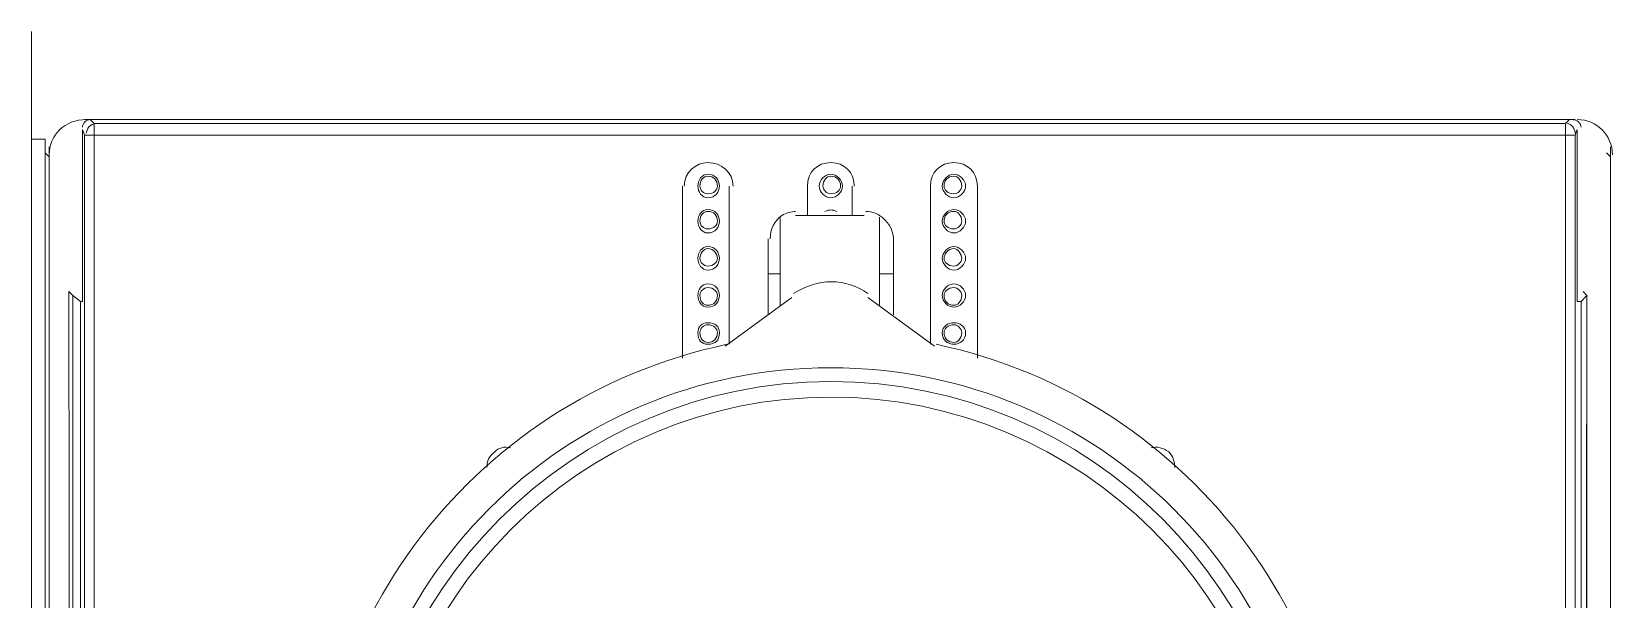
# Model space of a CAD drawing. Header units: metres. Extents: x 2999 to 3164, y 1641 to 1678.
# Drawn here: x 3009.257 to 3010.513, y 1654.758 to 1655.209 of the extents above; entities that cross this region are included whole.
import ezdxf

# ---------------------------------------------------------------- set-up
doc = ezdxf.new("R2010")
doc.units = ezdxf.units.M

msp = doc.modelspace()

# ---------------------------------------------------------------- linework, layer by layer
at = {"color": 7, "linetype": 'Continuous', "lineweight": 20, "true_color": 0x000007}
for points in [[(3009.2571, 1655.2093), (3009.2571, 1652.6781), (3009.2571, 1652.6781)], [(3009.2571, 1655.2093), (3009.2571, 1652.6781), (3009.2571, 1652.6781)], [(3010.4831, 1655.1395), (3009.299, 1655.1395), (3009.299, 1655.1395)], [(3009.3036, 1655.1395), (3009.3067, 1655.1364), (3009.3067, 1655.1364)], [(3010.4784, 1655.1395), (3009.3036, 1655.1395), (3009.3036, 1655.1395)], [(3009.3067, 1655.1364), (3010.4753, 1655.1364), (3010.4753, 1655.1364)], [(3010.4753, 1655.127), (3009.3067, 1655.127), (3009.3067, 1655.1364)], [(3010.4753, 1655.1364), (3010.4784, 1655.1395), (3010.4784, 1655.1395)], [(3010.4831, 1655.127), (3010.4753, 1655.127), (3010.4753, 1655.1364)], [(3009.2571, 1654.0407), (3009.2679, 1654.0438), (3009.2679, 1655.1239), (3009.2571, 1655.1239)], [(3009.299, 1653.2104), (3009.299, 1655.127), (3009.2974, 1655.1317), (3009.2974, 1654.9951)], [(3009.299, 1655.127), (3009.3067, 1655.127), (3009.3067, 1653.5006)], [(3010.4753, 1653.4059), (3010.4753, 1655.127), (3010.4753, 1655.127)], [(3010.4878, 1654.9951), (3010.4847, 1654.9951), (3010.4847, 1655.1317), (3010.4831, 1655.127), (3010.4831, 1653.4059)], [(3009.271, 1655.11), (3009.2679, 1655.1131), (3009.2679, 1655.1131)], [(3009.271, 1655.1177), (3009.271, 1652.692), (3009.271, 1652.692)], [(3009.271, 1655.11), (3009.271, 1652.6905), (3009.271, 1652.6905)], [(3010.511, 1655.11), (3010.5079, 1655.1131), (3010.5079, 1655.1131)], [(3010.511, 1655.1177), (3010.511, 1652.692), (3010.511, 1652.692)], [(3010.511, 1655.11), (3010.511, 1652.6905), (3010.511, 1652.6905)], [(3009.7739, 1655.0867), (3009.7739, 1654.9501), (3009.7739, 1654.9501)], [(3009.8111, 1654.961), (3009.8111, 1655.0867), (3009.8111, 1655.0867)], [(3009.8732, 1655.0867), (3009.8732, 1655.0634), (3009.8732, 1655.0634)], [(3009.9089, 1655.0634), (3009.9089, 1655.0867), (3009.9089, 1655.0867)], [(3009.971, 1655.0867), (3009.971, 1654.961), (3009.971, 1654.961)], [(3010.0082, 1654.9501), (3010.0082, 1655.0867), (3010.0082, 1655.0867)], [(3009.8515, 1655.0619), (3009.8515, 1655.0169), (3009.8515, 1655.0169)], [(3009.8639, 1655.0634), (3009.9182, 1655.0634), (3009.9182, 1655.0634)], [(3009.8934, 1655.0634), (3009.8918, 1655.0634), (3009.8887, 1655.0634)], [(3009.9306, 1655.0619), (3009.9306, 1655.0169), (3009.9306, 1655.0169)], [(3009.8421, 1655.0448), (3009.8421, 1655.0169), (3009.8421, 1655.0169)], [(3009.9415, 1655.0448), (3009.9415, 1655.0169), (3009.9415, 1655.0169)], [(3009.8515, 1654.992), (3009.8515, 1655.0169), (3009.8421, 1655.0169), (3009.8421, 1654.9843)], [(3009.9415, 1654.9843), (3009.9415, 1655.0169), (3009.9306, 1655.0169), (3009.9306, 1654.992)], [(3009.2897, 1654.9998), (3009.2866, 1655.0029), (3009.2897, 1652.7541)], [(3009.2959, 1652.7541), (3009.2959, 1654.9951), (3009.2897, 1654.9998), (3009.2897, 1652.7541)], [(3009.808, 1654.9594), (3009.8608, 1654.9982), (3009.8608, 1654.9982)], [(3009.9213, 1654.9982), (3009.9741, 1654.9594), (3009.9741, 1654.9594)], [(3010.4924, 1652.7541), (3010.4924, 1654.9998), (3010.4878, 1654.9951), (3010.4878, 1652.7541)], [(3010.4924, 1652.7541), (3010.4893, 1652.7572), (3010.4924, 1654.9998), (3010.4893, 1655.0029)], [(3009.2974, 1654.9951), (3009.2959, 1654.9951), (3009.2959, 1654.9951)]]:
    msp.add_lwpolyline(points, dxfattribs=at)
for points in [[(3009.3005, 1655.1395), (3009.2834, 1655.1395), (3009.271, 1655.127), (3009.271, 1655.1115)], [(3009.3005, 1655.1395), (3009.2834, 1655.1395), (3009.271, 1655.127), (3009.271, 1655.1115)], [(3009.3036, 1655.1395), (3009.3005, 1655.1395), (3009.2974, 1655.1364), (3009.2974, 1655.1333)], [(3009.3083, 1655.1364), (3009.3036, 1655.1364), (3009.3005, 1655.1317), (3009.3005, 1655.1286)], [(3010.4831, 1655.1286), (3010.4831, 1655.1317), (3010.48, 1655.1364), (3010.4769, 1655.1364)], [(3010.4878, 1655.1333), (3010.4878, 1655.1364), (3010.4847, 1655.1395), (3010.48, 1655.1395)], [(3010.5126, 1655.1115), (3010.5126, 1655.127), (3010.5002, 1655.1395), (3010.4847, 1655.1395)], [(3010.5126, 1655.1115), (3010.5126, 1655.127), (3010.5002, 1655.1395), (3010.4847, 1655.1395)], [(3009.853, 1655.0634), (3009.8468, 1655.0588), (3009.8437, 1655.0526), (3009.8437, 1655.0448)], [(3009.8639, 1655.0665), (3009.8608, 1655.0665), (3009.8561, 1655.065), (3009.853, 1655.0634)], [(3009.8965, 1655.0665), (3009.8934, 1655.0681), (3009.8903, 1655.0681), (3009.8872, 1655.0665)], [(3009.9306, 1655.0634), (3009.9275, 1655.065), (3009.9244, 1655.0665), (3009.9197, 1655.0665)], [(3009.9415, 1655.0448), (3009.9415, 1655.0526), (3009.9368, 1655.0588), (3009.9306, 1655.0634)], [(3009.9213, 1655.0013), (3009.9042, 1655.0138), (3009.8809, 1655.0138), (3009.8623, 1655.0013)]]:
    msp.add_open_spline(points, degree=3, dxfattribs=at)
for points, knots in [([(3009.8142, 1655.0867), (3009.8142, 1655.0976), (3009.8049, 1655.1053), (3009.794, 1655.1053), (3009.794, 1655.1053), (3009.7847, 1655.1053), (3009.7754, 1655.0976), (3009.7754, 1655.0867)], [0, 0, 0, 0, 0.125, 0.125, 0.125, 0.125001, 1, 1, 1, 1]), ([(3009.9104, 1655.0867), (3009.9104, 1655.0976), (3009.9027, 1655.1053), (3009.8918, 1655.1053), (3009.8918, 1655.1053), (3009.8809, 1655.1053), (3009.8732, 1655.0976), (3009.8732, 1655.0867)], [0, 0, 0, 0, 0.125, 0.125, 0.125, 0.125001, 1, 1, 1, 1]), ([(3010.0082, 1655.0867), (3010.0082, 1655.0976), (3010.0004, 1655.1053), (3009.9896, 1655.1053), (3009.9896, 1655.1053), (3009.9787, 1655.1053), (3009.971, 1655.0976), (3009.971, 1655.0867)], [0, 0, 0, 0, 0.125, 0.125, 0.125, 0.125001, 1, 1, 1, 1]), ([(3009.8033, 1655.0867), (3009.8033, 1655.0913), (3009.8002, 1655.096), (3009.794, 1655.096), (3009.794, 1655.096), (3009.7894, 1655.096), (3009.7863, 1655.0913), (3009.7863, 1655.0867), (3009.7863, 1655.0867), (3009.7863, 1655.082), (3009.7894, 1655.0774), (3009.794, 1655.0774), (3009.794, 1655.0774), (3009.8002, 1655.0774), (3009.8033, 1655.082), (3009.8033, 1655.0867)], [0, 0, 0, 0, 0.0625, 0.0625, 0.0625, 0.062501, 0.125, 0.125, 0.125, 0.125001, 0.1875, 0.1875, 0.1875, 0.187501, 1, 1, 1, 1]), ([(3009.8018, 1655.0867), (3009.8018, 1655.0913), (3009.7987, 1655.0945), (3009.794, 1655.0945), (3009.794, 1655.0945), (3009.7909, 1655.0945), (3009.7878, 1655.0913), (3009.7878, 1655.0867), (3009.7878, 1655.0867), (3009.7878, 1655.0836), (3009.7909, 1655.0805), (3009.794, 1655.0805), (3009.794, 1655.0805), (3009.7987, 1655.0805), (3009.8018, 1655.0836), (3009.8018, 1655.0867)], [0, 0, 0, 0, 0.0625, 0.0625, 0.0625, 0.062501, 0.125, 0.125, 0.125, 0.125001, 0.1875, 0.1875, 0.1875, 0.187501, 1, 1, 1, 1]), ([(3009.9011, 1655.0867), (3009.9011, 1655.0913), (3009.8965, 1655.096), (3009.8918, 1655.096), (3009.8918, 1655.096), (3009.8872, 1655.096), (3009.8825, 1655.0913), (3009.8825, 1655.0867), (3009.8825, 1655.0867), (3009.8825, 1655.082), (3009.8872, 1655.0774), (3009.8918, 1655.0774), (3009.8918, 1655.0774), (3009.8965, 1655.0774), (3009.9011, 1655.082), (3009.9011, 1655.0867)], [0, 0, 0, 0, 0.0625, 0.0625, 0.0625, 0.062501, 0.125, 0.125, 0.125, 0.125001, 0.1875, 0.1875, 0.1875, 0.187501, 1, 1, 1, 1]), ([(3009.8996, 1655.0867), (3009.8996, 1655.0913), (3009.8965, 1655.0945), (3009.8918, 1655.0945), (3009.8918, 1655.0945), (3009.8887, 1655.0945), (3009.8856, 1655.0913), (3009.8856, 1655.0867), (3009.8856, 1655.0867), (3009.8856, 1655.0836), (3009.8887, 1655.0805), (3009.8918, 1655.0805), (3009.8918, 1655.0805), (3009.8965, 1655.0805), (3009.8996, 1655.0836), (3009.8996, 1655.0867)], [0, 0, 0, 0, 0.0625, 0.0625, 0.0625, 0.062501, 0.125, 0.125, 0.125, 0.125001, 0.1875, 0.1875, 0.1875, 0.187501, 1, 1, 1, 1]), ([(3009.9989, 1655.0867), (3009.9989, 1655.0913), (3009.9942, 1655.096), (3009.9896, 1655.096), (3009.9896, 1655.096), (3009.9849, 1655.096), (3009.9803, 1655.0913), (3009.9803, 1655.0867), (3009.9803, 1655.0867), (3009.9803, 1655.082), (3009.9849, 1655.0774), (3009.9896, 1655.0774), (3009.9896, 1655.0774), (3009.9942, 1655.0774), (3009.9989, 1655.082), (3009.9989, 1655.0867)], [0, 0, 0, 0, 0.0625, 0.0625, 0.0625, 0.062501, 0.125, 0.125, 0.125, 0.125001, 0.1875, 0.1875, 0.1875, 0.187501, 1, 1, 1, 1]), ([(3009.9958, 1655.0867), (3009.9958, 1655.0913), (3009.9927, 1655.0945), (3009.9896, 1655.0945), (3009.9896, 1655.0945), (3009.9849, 1655.0945), (3009.9818, 1655.0913), (3009.9818, 1655.0867), (3009.9818, 1655.0867), (3009.9818, 1655.0836), (3009.9849, 1655.0805), (3009.9896, 1655.0805), (3009.9896, 1655.0805), (3009.9927, 1655.0805), (3009.9958, 1655.0836), (3009.9958, 1655.0867)], [0, 0, 0, 0, 0.0625, 0.0625, 0.0625, 0.062501, 0.125, 0.125, 0.125, 0.125001, 0.1875, 0.1875, 0.1875, 0.187501, 1, 1, 1, 1]), ([(3009.8033, 1655.0588), (3009.8033, 1655.0634), (3009.8002, 1655.0681), (3009.794, 1655.0681), (3009.794, 1655.0681), (3009.7894, 1655.0681), (3009.7863, 1655.0634), (3009.7863, 1655.0588), (3009.7863, 1655.0588), (3009.7863, 1655.0541), (3009.7894, 1655.0494), (3009.794, 1655.0494), (3009.794, 1655.0494), (3009.8002, 1655.0494), (3009.8033, 1655.0541), (3009.8033, 1655.0588)], [0, 0, 0, 0, 0.0625, 0.0625, 0.0625, 0.062501, 0.125, 0.125, 0.125, 0.125001, 0.1875, 0.1875, 0.1875, 0.187501, 1, 1, 1, 1]), ([(3009.8018, 1655.0588), (3009.8018, 1655.0634), (3009.7987, 1655.0665), (3009.794, 1655.0665), (3009.794, 1655.0665), (3009.7909, 1655.0665), (3009.7878, 1655.0634), (3009.7878, 1655.0588), (3009.7878, 1655.0588), (3009.7878, 1655.0557), (3009.7909, 1655.0526), (3009.794, 1655.0526), (3009.794, 1655.0526), (3009.7987, 1655.0526), (3009.8018, 1655.0557), (3009.8018, 1655.0588)], [0, 0, 0, 0, 0.0625, 0.0625, 0.0625, 0.062501, 0.125, 0.125, 0.125, 0.125001, 0.1875, 0.1875, 0.1875, 0.187501, 1, 1, 1, 1]), ([(3009.9989, 1655.0588), (3009.9989, 1655.0634), (3009.9942, 1655.0681), (3009.9896, 1655.0681), (3009.9896, 1655.0681), (3009.9849, 1655.0681), (3009.9803, 1655.0634), (3009.9803, 1655.0588), (3009.9803, 1655.0588), (3009.9803, 1655.0541), (3009.9849, 1655.0494), (3009.9896, 1655.0494), (3009.9896, 1655.0494), (3009.9942, 1655.0494), (3009.9989, 1655.0541), (3009.9989, 1655.0588)], [0, 0, 0, 0, 0.0625, 0.0625, 0.0625, 0.062501, 0.125, 0.125, 0.125, 0.125001, 0.1875, 0.1875, 0.1875, 0.187501, 1, 1, 1, 1]), ([(3009.9958, 1655.0588), (3009.9958, 1655.0634), (3009.9927, 1655.0665), (3009.9896, 1655.0665), (3009.9896, 1655.0665), (3009.9849, 1655.0665), (3009.9818, 1655.0634), (3009.9818, 1655.0588), (3009.9818, 1655.0588), (3009.9818, 1655.0557), (3009.9849, 1655.0526), (3009.9896, 1655.0526), (3009.9896, 1655.0526), (3009.9927, 1655.0526), (3009.9958, 1655.0557), (3009.9958, 1655.0588)], [0, 0, 0, 0, 0.0625, 0.0625, 0.0625, 0.062501, 0.125, 0.125, 0.125, 0.125001, 0.1875, 0.1875, 0.1875, 0.187501, 1, 1, 1, 1]), ([(3009.8033, 1655.0293), (3009.8033, 1655.0339), (3009.8002, 1655.0386), (3009.794, 1655.0386), (3009.794, 1655.0386), (3009.7894, 1655.0386), (3009.7863, 1655.0339), (3009.7863, 1655.0293), (3009.7863, 1655.0293), (3009.7863, 1655.0246), (3009.7894, 1655.02), (3009.794, 1655.02), (3009.794, 1655.02), (3009.8002, 1655.02), (3009.8033, 1655.0246), (3009.8033, 1655.0293)], [0, 0, 0, 0, 0.0625, 0.0625, 0.0625, 0.062501, 0.125, 0.125, 0.125, 0.125001, 0.1875, 0.1875, 0.1875, 0.187501, 1, 1, 1, 1]), ([(3009.8018, 1655.0293), (3009.8018, 1655.0324), (3009.7987, 1655.037), (3009.794, 1655.037), (3009.794, 1655.037), (3009.7909, 1655.037), (3009.7878, 1655.0324), (3009.7878, 1655.0293), (3009.7878, 1655.0293), (3009.7878, 1655.0262), (3009.7909, 1655.0231), (3009.794, 1655.0231), (3009.794, 1655.0231), (3009.7987, 1655.0231), (3009.8018, 1655.0262), (3009.8018, 1655.0293)], [0, 0, 0, 0, 0.0625, 0.0625, 0.0625, 0.062501, 0.125, 0.125, 0.125, 0.125001, 0.1875, 0.1875, 0.1875, 0.187501, 1, 1, 1, 1]), ([(3009.9989, 1655.0293), (3009.9989, 1655.0339), (3009.9942, 1655.0386), (3009.9896, 1655.0386), (3009.9896, 1655.0386), (3009.9849, 1655.0386), (3009.9803, 1655.0339), (3009.9803, 1655.0293), (3009.9803, 1655.0293), (3009.9803, 1655.0246), (3009.9849, 1655.02), (3009.9896, 1655.02), (3009.9896, 1655.02), (3009.9942, 1655.02), (3009.9989, 1655.0246), (3009.9989, 1655.0293)], [0, 0, 0, 0, 0.0625, 0.0625, 0.0625, 0.062501, 0.125, 0.125, 0.125, 0.125001, 0.1875, 0.1875, 0.1875, 0.187501, 1, 1, 1, 1]), ([(3009.9958, 1655.0293), (3009.9958, 1655.0324), (3009.9927, 1655.037), (3009.9896, 1655.037), (3009.9896, 1655.037), (3009.9849, 1655.037), (3009.9818, 1655.0324), (3009.9818, 1655.0293), (3009.9818, 1655.0293), (3009.9818, 1655.0262), (3009.9849, 1655.0231), (3009.9896, 1655.0231), (3009.9896, 1655.0231), (3009.9927, 1655.0231), (3009.9958, 1655.0262), (3009.9958, 1655.0293)], [0, 0, 0, 0, 0.0625, 0.0625, 0.0625, 0.062501, 0.125, 0.125, 0.125, 0.125001, 0.1875, 0.1875, 0.1875, 0.187501, 1, 1, 1, 1]), ([(3009.8033, 1654.9998), (3009.8033, 1655.0044), (3009.8002, 1655.0091), (3009.794, 1655.0091), (3009.794, 1655.0091), (3009.7894, 1655.0091), (3009.7863, 1655.0044), (3009.7863, 1654.9998), (3009.7863, 1654.9998), (3009.7863, 1654.9951), (3009.7894, 1654.9905), (3009.794, 1654.9905), (3009.794, 1654.9905), (3009.8002, 1654.9905), (3009.8033, 1654.9951), (3009.8033, 1654.9998)], [0, 0, 0, 0, 0.0625, 0.0625, 0.0625, 0.062501, 0.125, 0.125, 0.125, 0.125001, 0.1875, 0.1875, 0.1875, 0.187501, 1, 1, 1, 1]), ([(3009.9989, 1654.9998), (3009.9989, 1655.0044), (3009.9942, 1655.0091), (3009.9896, 1655.0091), (3009.9896, 1655.0091), (3009.9849, 1655.0091), (3009.9803, 1655.0044), (3009.9803, 1654.9998), (3009.9803, 1654.9998), (3009.9803, 1654.9951), (3009.9849, 1654.9905), (3009.9896, 1654.9905), (3009.9896, 1654.9905), (3009.9942, 1654.9905), (3009.9989, 1654.9951), (3009.9989, 1654.9998)], [0, 0, 0, 0, 0.0625, 0.0625, 0.0625, 0.062501, 0.125, 0.125, 0.125, 0.125001, 0.1875, 0.1875, 0.1875, 0.187501, 1, 1, 1, 1]), ([(3009.8018, 1654.9998), (3009.8018, 1655.0029), (3009.7987, 1655.006), (3009.794, 1655.006), (3009.794, 1655.006), (3009.7909, 1655.006), (3009.7878, 1655.0029), (3009.7878, 1654.9998), (3009.7878, 1654.9998), (3009.7878, 1654.9951), (3009.7909, 1654.992), (3009.794, 1654.992), (3009.794, 1654.992), (3009.7987, 1654.992), (3009.8018, 1654.9951), (3009.8018, 1654.9998)], [0, 0, 0, 0, 0.0625, 0.0625, 0.0625, 0.062501, 0.125, 0.125, 0.125, 0.125001, 0.1875, 0.1875, 0.1875, 0.187501, 1, 1, 1, 1]), ([(3009.9958, 1654.9998), (3009.9958, 1655.0029), (3009.9927, 1655.006), (3009.9896, 1655.006), (3009.9896, 1655.006), (3009.9849, 1655.006), (3009.9818, 1655.0029), (3009.9818, 1654.9998), (3009.9818, 1654.9998), (3009.9818, 1654.9951), (3009.9849, 1654.992), (3009.9896, 1654.992), (3009.9896, 1654.992), (3009.9927, 1654.992), (3009.9958, 1654.9951), (3009.9958, 1654.9998)], [0, 0, 0, 0, 0.0625, 0.0625, 0.0625, 0.062501, 0.125, 0.125, 0.125, 0.125001, 0.1875, 0.1875, 0.1875, 0.187501, 1, 1, 1, 1]), ([(3009.8033, 1654.9703), (3009.8033, 1654.975), (3009.8002, 1654.9781), (3009.794, 1654.9781), (3009.794, 1654.9781), (3009.7894, 1654.9781), (3009.7863, 1654.975), (3009.7863, 1654.9703), (3009.7863, 1654.9703), (3009.7863, 1654.9641), (3009.7894, 1654.961), (3009.794, 1654.961), (3009.794, 1654.961), (3009.8002, 1654.961), (3009.8033, 1654.9641), (3009.8033, 1654.9703)], [0, 0, 0, 0, 0.0625, 0.0625, 0.0625, 0.062501, 0.125, 0.125, 0.125, 0.125001, 0.1875, 0.1875, 0.1875, 0.187501, 1, 1, 1, 1]), ([(3009.8018, 1654.9703), (3009.8018, 1654.9734), (3009.7987, 1654.9765), (3009.794, 1654.9765), (3009.794, 1654.9765), (3009.7909, 1654.9765), (3009.7878, 1654.9734), (3009.7878, 1654.9703), (3009.7878, 1654.9703), (3009.7878, 1654.9656), (3009.7909, 1654.9625), (3009.794, 1654.9625), (3009.794, 1654.9625), (3009.7987, 1654.9625), (3009.8018, 1654.9656), (3009.8018, 1654.9703)], [0, 0, 0, 0, 0.0625, 0.0625, 0.0625, 0.062501, 0.125, 0.125, 0.125, 0.125001, 0.1875, 0.1875, 0.1875, 0.187501, 1, 1, 1, 1]), ([(3009.9989, 1654.9703), (3009.9989, 1654.975), (3009.9942, 1654.9781), (3009.9896, 1654.9781), (3009.9896, 1654.9781), (3009.9849, 1654.9781), (3009.9803, 1654.975), (3009.9803, 1654.9703), (3009.9803, 1654.9703), (3009.9803, 1654.9641), (3009.9849, 1654.961), (3009.9896, 1654.961), (3009.9896, 1654.961), (3009.9942, 1654.961), (3009.9989, 1654.9641), (3009.9989, 1654.9703)], [0, 0, 0, 0, 0.0625, 0.0625, 0.0625, 0.062501, 0.125, 0.125, 0.125, 0.125001, 0.1875, 0.1875, 0.1875, 0.187501, 1, 1, 1, 1]), ([(3009.9958, 1654.9703), (3009.9958, 1654.9734), (3009.9927, 1654.9765), (3009.9896, 1654.9765), (3009.9896, 1654.9765), (3009.9849, 1654.9765), (3009.9818, 1654.9734), (3009.9818, 1654.9703), (3009.9818, 1654.9703), (3009.9818, 1654.9656), (3009.9849, 1654.9625), (3009.9896, 1654.9625), (3009.9896, 1654.9625), (3009.9927, 1654.9625), (3009.9958, 1654.9656), (3009.9958, 1654.9703)], [0, 0, 0, 0, 0.0625, 0.0625, 0.0625, 0.062501, 0.125, 0.125, 0.125, 0.125001, 0.1875, 0.1875, 0.1875, 0.187501, 1, 1, 1, 1]), ([(3009.8096, 1654.961), (3009.6031, 1654.9175), (3009.4619, 1654.7266), (3009.4836, 1654.5171), (3009.4836, 1654.5171), (3009.5054, 1654.3076), (3009.6823, 1654.1478), (3009.8918, 1654.1478), (3009.8918, 1654.1478), (3010.1029, 1654.1478), (3010.2782, 1654.3076), (3010.3, 1654.5171), (3010.3, 1654.5171), (3010.3217, 1654.7266), (3010.1805, 1654.9175), (3009.9756, 1654.961)], [0, 0, 0, 0, 0.0625, 0.0625, 0.0625, 0.062501, 0.125, 0.125, 0.125, 0.125001, 0.1875, 0.1875, 0.1875, 0.187501, 1, 1, 1, 1]), ([(3010.2767, 1654.559), (3010.2767, 1654.7716), (3010.1044, 1654.9424), (3009.8918, 1654.9424), (3009.8918, 1654.9424), (3009.6792, 1654.9424), (3009.5085, 1654.7716), (3009.5085, 1654.559), (3009.5085, 1654.559), (3009.5085, 1654.3464), (3009.6792, 1654.1741), (3009.8918, 1654.1741), (3009.8918, 1654.1741), (3010.1044, 1654.1741), (3010.2767, 1654.3464), (3010.2767, 1654.559)], [0, 0, 0, 0, 0.0625, 0.0625, 0.0625, 0.062501, 0.125, 0.125, 0.125, 0.125001, 0.1875, 0.1875, 0.1875, 0.187501, 1, 1, 1, 1]), ([(3010.2643, 1654.559), (3010.2643, 1654.7639), (3010.0982, 1654.9315), (3009.8918, 1654.9315), (3009.8918, 1654.9315), (3009.687, 1654.9315), (3009.5193, 1654.7639), (3009.5193, 1654.559), (3009.5193, 1654.559), (3009.5193, 1654.3526), (3009.687, 1654.1866), (3009.8918, 1654.1866), (3009.8918, 1654.1866), (3010.0982, 1654.1866), (3010.2643, 1654.3526), (3010.2643, 1654.559)], [0, 0, 0, 0, 0.0625, 0.0625, 0.0625, 0.062501, 0.125, 0.125, 0.125, 0.125001, 0.1875, 0.1875, 0.1875, 0.187501, 1, 1, 1, 1]), ([(3010.2534, 1654.559), (3010.2534, 1654.7577), (3010.0905, 1654.9191), (3009.8918, 1654.9191), (3009.8918, 1654.9191), (3009.6932, 1654.9191), (3009.5318, 1654.7577), (3009.5318, 1654.559), (3009.5318, 1654.559), (3009.5318, 1654.3588), (3009.6932, 1654.1974), (3009.8918, 1654.1974), (3009.8918, 1654.1974), (3010.0905, 1654.1974), (3010.2534, 1654.3588), (3010.2534, 1654.559)], [0, 0, 0, 0, 0.0625, 0.0625, 0.0625, 0.062501, 0.125, 0.125, 0.125, 0.125001, 0.1875, 0.1875, 0.1875, 0.187501, 1, 1, 1, 1]), ([(3009.6373, 1654.8787), (3009.6326, 1654.8803), (3009.628, 1654.8787), (3009.6249, 1654.8756), (3009.6249, 1654.8756), (3009.6202, 1654.8725), (3009.6187, 1654.8679), (3009.6187, 1654.8632)], [0, 0, 0, 0, 0.125, 0.125, 0.125, 0.125001, 1, 1, 1, 1]), ([(3010.165, 1654.8632), (3010.165, 1654.8679), (3010.1634, 1654.8725), (3010.1603, 1654.8756), (3010.1603, 1654.8756), (3010.1556, 1654.8787), (3010.151, 1654.8803), (3010.1463, 1654.8787)], [0, 0, 0, 0, 0.125, 0.125, 0.125, 0.125001, 1, 1, 1, 1])]:
    msp.add_open_spline(points, degree=3, knots=knots, dxfattribs=at)

doc.saveas('drawing.dxf')
